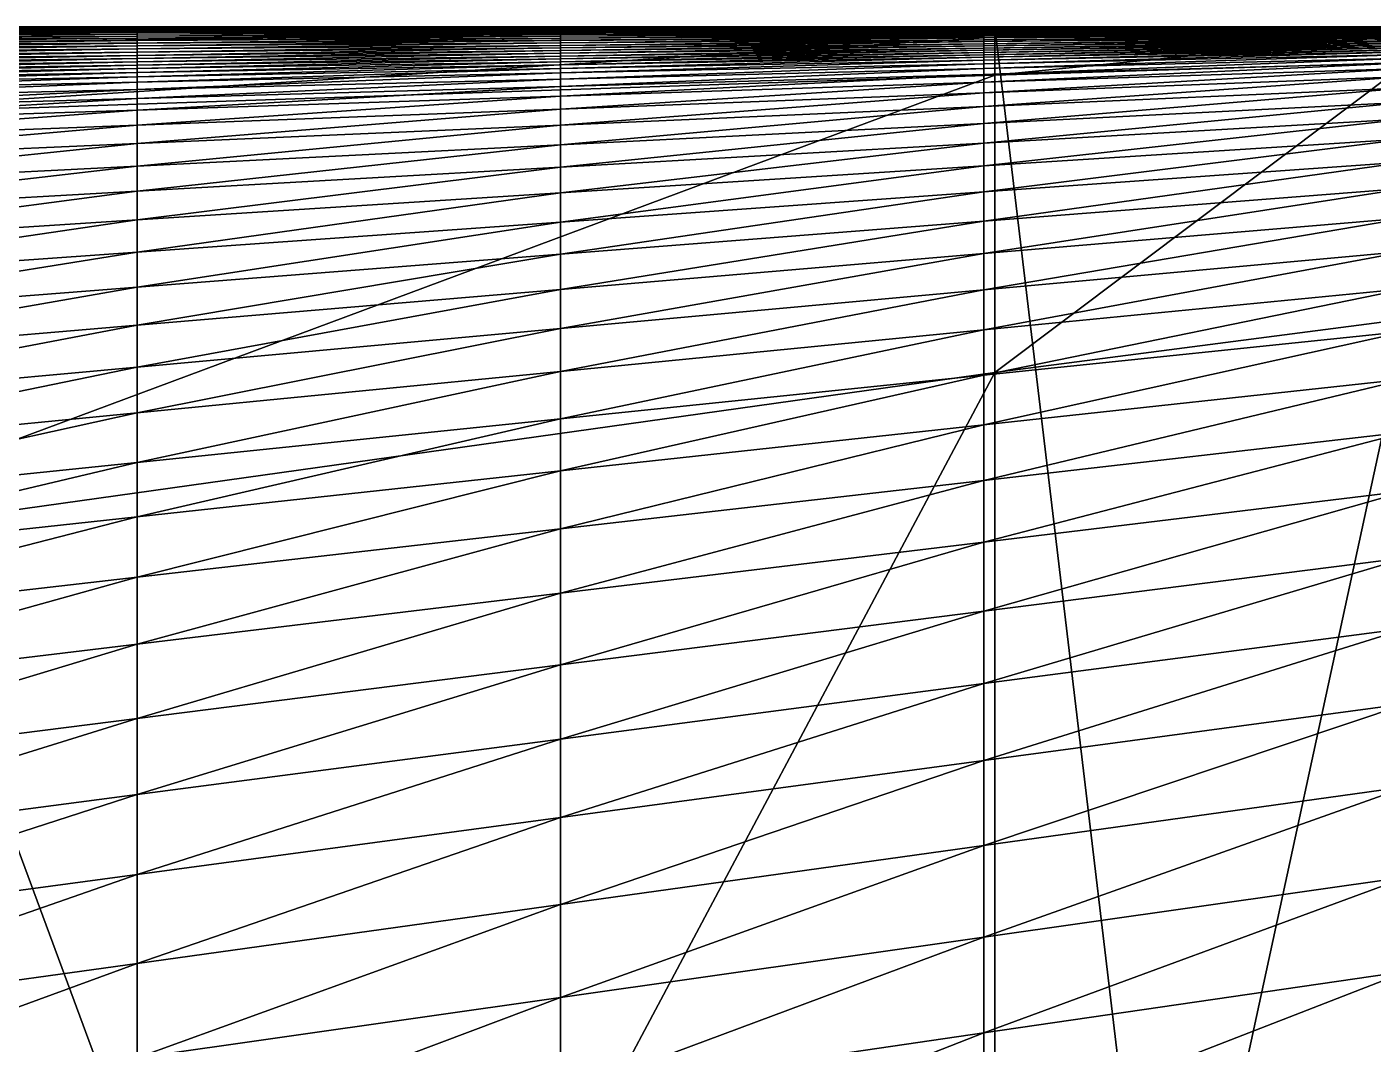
# Model space of a CAD drawing. Header units: metres. Extents: x -3 to 177, y -14 to 14.
# Drawn here: x 31.035 to 32.744, y 13.109 to 14.4 of the extents above; entities that cross this region are included whole.
import ezdxf

# ---------------------------------------------------------------- set-up
doc = ezdxf.new("R2010")
doc.units = ezdxf.units.M
doc.layers.add('HULL', color=7, linetype='Continuous', true_color=0x528ba5)
doc.layers.add('WBT_5_P', color=7, linetype='Continuous', true_color=0x5891b3)

msp = doc.modelspace()

# ---------------------------------------------------------------- linework, layer by layer
at = {"layer": 'HULL'}
for points in [[(30.6375, 14.3998, 12.8831), (30.6375, 14.4, 13.0738), (31.175, 14.4, 13.0666)], [(30.6375, 14.3998, 12.8831), (31.175, 14.4, 13.0666), (31.175, 14.3998, 12.8749)], [(30.6375, 14.4, 13.0738), (30.6375, 14.4, 13.2646), (31.175, 14.4, 13.2582)], [(30.6375, 14.4, 13.0738), (31.175, 14.4, 13.2582), (31.175, 14.4, 13.0666)], [(30.6375, 14.4, 13.2646), (30.6375, 14.4, 13.4554), (31.175, 14.4, 13.4499)], [(30.6375, 14.4, 13.2646), (31.175, 14.4, 13.4499), (31.175, 14.4, 13.2582)], [(30.6375, 14.4, 13.4554), (30.6375, 14.4, 13.6461), (31.175, 14.4, 13.6416)], [(30.6375, 14.4, 13.4554), (31.175, 14.4, 13.6416), (31.175, 14.4, 13.4499)], [(30.6375, 14.4, 13.6461), (30.6375, 14.4, 13.8369), (31.175, 14.4, 13.8333)], [(30.6375, 14.4, 13.6461), (31.175, 14.4, 13.8333), (31.175, 14.4, 13.6416)], [(30.6375, 14.4, 13.8369), (30.6375, 14.4, 14.0277), (31.175, 14.4, 14.025)], [(30.6375, 14.4, 13.8369), (31.175, 14.4, 14.025), (31.175, 14.4, 13.8333)], [(30.6375, 14.4, 14.0277), (30.6375, 14.4, 14.2185), (31.175, 14.4, 14.2166)], [(30.6375, 14.4, 14.0277), (31.175, 14.4, 14.2166), (31.175, 14.4, 14.025)], [(30.6375, 14.4, 14.2185), (30.6375, 14.4, 14.4092), (31.175, 14.4, 14.4083)], [(30.6375, 14.4, 14.2185), (31.175, 14.4, 14.4083), (31.175, 14.4, 14.2166)], [(30.6375, 14.4, 14.4092), (30.6375, 14.4, 14.6), (31.175, 14.4, 14.6)], [(30.6375, 14.4, 14.4092), (31.175, 14.4, 14.6), (31.175, 14.4, 14.4083)], [(30.6375, 14.3994, 12.6923), (30.6375, 14.3998, 12.8831), (31.175, 14.3998, 12.8749)], [(30.6375, 14.3994, 12.6923), (31.175, 14.3998, 12.8749), (31.175, 14.3995, 12.6832)], [(30.6375, 14.399, 12.5015), (30.6375, 14.3994, 12.6923), (31.175, 14.3995, 12.6832)], [(30.6375, 14.399, 12.5015), (31.175, 14.3995, 12.6832), (31.175, 14.3991, 12.4915)], [(30.6375, 14.398, 12.3108), (30.6375, 14.399, 12.5015), (31.175, 14.3991, 12.4915)], [(30.6375, 14.398, 12.3108), (31.175, 14.3991, 12.4915), (31.175, 14.3983, 12.2998)], [(30.6375, 14.3969, 12.12), (30.6375, 14.398, 12.3108), (31.175, 14.3983, 12.2998)], [(30.6375, 14.3969, 12.12), (31.175, 14.3983, 12.2998), (31.175, 14.3974, 12.1082)], [(30.6375, 14.3956, 11.9292), (30.6375, 14.3969, 12.12), (31.175, 14.3974, 12.1082)], [(30.6375, 14.3956, 11.9292), (31.175, 14.3974, 12.1082), (31.175, 14.3962, 11.9165)], [(30.6375, 14.3937, 11.7385), (30.6375, 14.3956, 11.9292), (31.175, 14.3962, 11.9165)], [(30.6375, 14.3937, 11.7385), (31.175, 14.3962, 11.9165), (31.175, 14.3946, 11.7248)], [(30.6375, 14.3918, 11.5477), (30.6375, 14.3937, 11.7385), (31.175, 14.3946, 11.7248)], [(30.6375, 14.3918, 11.5477), (31.175, 14.3946, 11.7248), (31.175, 14.3929, 11.5332)], [(30.6375, 14.3892, 11.357), (30.6375, 14.3918, 11.5477), (31.175, 14.3929, 11.5332)], [(30.6375, 14.3892, 11.357), (31.175, 14.3929, 11.5332), (31.175, 14.3908, 11.3415)], [(30.6375, 14.3864, 11.1662), (30.6375, 14.3892, 11.357), (31.175, 14.3908, 11.3415)], [(30.6375, 14.3864, 11.1662), (31.175, 14.3908, 11.3415), (31.175, 14.3883, 11.1498)], [(30.6375, 14.3835, 10.9755), (30.6375, 14.3864, 11.1662), (31.175, 14.3883, 11.1498)], [(30.6375, 14.3835, 10.9755), (31.175, 14.3883, 11.1498), (31.175, 14.3858, 10.9582)], [(31.175, 14.3998, 12.8749), (31.175, 14.4, 13.0666), (31.7125, 14.4, 13.0593)], [(31.175, 14.3998, 12.8749), (31.7125, 14.4, 13.0593), (31.7125, 14.3998, 12.8667)], [(31.175, 14.4, 13.0666), (31.175, 14.4, 13.2582), (31.7125, 14.4, 13.2519)], [(31.175, 14.4, 13.0666), (31.7125, 14.4, 13.2519), (31.7125, 14.4, 13.0593)], [(31.175, 14.4, 13.2582), (31.175, 14.4, 13.4499), (31.7125, 14.4, 13.4445)], [(31.175, 14.4, 13.2582), (31.7125, 14.4, 13.4445), (31.7125, 14.4, 13.2519)], [(31.175, 14.4, 13.4499), (31.175, 14.4, 13.6416), (31.7125, 14.4, 13.6371)], [(31.175, 14.4, 13.4499), (31.7125, 14.4, 13.6371), (31.7125, 14.4, 13.4445)], [(31.175, 14.4, 13.6416), (31.175, 14.4, 13.8333), (31.7125, 14.4, 13.8296)], [(31.175, 14.4, 13.6416), (31.7125, 14.4, 13.8296), (31.7125, 14.4, 13.6371)], [(31.175, 14.4, 13.8333), (31.175, 14.4, 14.025), (31.7125, 14.4, 14.0222)], [(31.175, 14.4, 13.8333), (31.7125, 14.4, 14.0222), (31.7125, 14.4, 13.8296)], [(31.175, 14.4, 14.025), (31.175, 14.4, 14.2166), (31.7125, 14.4, 14.2148)], [(31.175, 14.4, 14.025), (31.7125, 14.4, 14.2148), (31.7125, 14.4, 14.0222)], [(31.175, 14.4, 14.2166), (31.175, 14.4, 14.4083), (31.7125, 14.4, 14.4074)], [(31.175, 14.4, 14.2166), (31.7125, 14.4, 14.4074), (31.7125, 14.4, 14.2148)], [(31.175, 14.4, 14.4083), (31.175, 14.4, 14.6), (31.7125, 14.4, 14.6)], [(31.175, 14.4, 14.4083), (31.7125, 14.4, 14.6), (31.7125, 14.4, 14.4074)], [(31.175, 14.3995, 12.6832), (31.175, 14.3998, 12.8749), (31.7125, 14.3998, 12.8667)], [(31.175, 14.3995, 12.6832), (31.7125, 14.3998, 12.8667), (31.7125, 14.3996, 12.6741)], [(31.175, 14.3991, 12.4915), (31.175, 14.3995, 12.6832), (31.7125, 14.3996, 12.6741)], [(31.175, 14.3991, 12.4915), (31.7125, 14.3996, 12.6741), (31.7125, 14.3993, 12.4815)], [(31.175, 14.3983, 12.2998), (31.175, 14.3991, 12.4915), (31.7125, 14.3993, 12.4815)], [(31.175, 14.3983, 12.2998), (31.7125, 14.3993, 12.4815), (31.7125, 14.3986, 12.2889)], [(31.175, 14.3974, 12.1082), (31.175, 14.3983, 12.2998), (31.7125, 14.3986, 12.2889)], [(31.175, 14.3974, 12.1082), (31.7125, 14.3986, 12.2889), (31.7125, 14.3978, 12.0963)], [(31.175, 14.3962, 11.9165), (31.175, 14.3974, 12.1082), (31.7125, 14.3978, 12.0963)], [(31.175, 14.3962, 11.9165), (31.7125, 14.3978, 12.0963), (31.7125, 14.3969, 11.9038)], [(31.175, 14.3946, 11.7248), (31.175, 14.3962, 11.9165), (31.7125, 14.3969, 11.9038)], [(31.175, 14.3946, 11.7248), (31.7125, 14.3969, 11.9038), (31.7125, 14.3955, 11.7112)], [(31.175, 14.3929, 11.5332), (31.175, 14.3946, 11.7248), (31.7125, 14.3955, 11.7112)], [(31.175, 14.3929, 11.5332), (31.7125, 14.3955, 11.7112), (31.7125, 14.3941, 11.5186)], [(31.175, 14.3908, 11.3415), (31.175, 14.3929, 11.5332), (31.7125, 14.3941, 11.5186)], [(31.175, 14.3908, 11.3415), (31.7125, 14.3941, 11.5186), (31.7125, 14.3923, 11.326)], [(31.175, 14.3883, 11.1498), (31.175, 14.3908, 11.3415), (31.7125, 14.3923, 11.326)], [(31.175, 14.3883, 11.1498), (31.7125, 14.3923, 11.326), (31.7125, 14.3903, 11.1334)], [(31.175, 14.3858, 10.9582), (31.175, 14.3883, 11.1498), (31.7125, 14.3903, 11.1334)], [(31.175, 14.3858, 10.9582), (31.7125, 14.3903, 11.1334), (31.7125, 14.3882, 10.9409)], [(31.7125, 14.3998, 12.8667), (31.7125, 14.4, 13.0593), (32.25, 14.4, 13.052)], [(31.7125, 14.3998, 12.8667), (32.25, 14.4, 13.052), (32.25, 14.3999, 12.8585)], [(31.7125, 14.4, 13.0593), (31.7125, 14.4, 13.2519), (32.25, 14.4, 13.2455)], [(31.7125, 14.4, 13.0593), (32.25, 14.4, 13.2455), (32.25, 14.4, 13.052)], [(31.7125, 14.4, 13.2519), (31.7125, 14.4, 13.4445), (32.25, 14.4, 13.439)], [(31.7125, 14.4, 13.2519), (32.25, 14.4, 13.439), (32.25, 14.4, 13.2455)], [(31.7125, 14.4, 13.4445), (31.7125, 14.4, 13.6371), (32.25, 14.4, 13.6325)], [(31.7125, 14.4, 13.4445), (32.25, 14.4, 13.6325), (32.25, 14.4, 13.439)], [(31.7125, 14.4, 13.6371), (31.7125, 14.4, 13.8296), (32.25, 14.4, 13.826)], [(31.7125, 14.4, 13.6371), (32.25, 14.4, 13.826), (32.25, 14.4, 13.6325)], [(31.7125, 14.4, 13.8296), (31.7125, 14.4, 14.0222), (32.25, 14.4, 14.0195)], [(31.7125, 14.4, 13.8296), (32.25, 14.4, 14.0195), (32.25, 14.4, 13.826)], [(31.7125, 14.4, 14.0222), (31.7125, 14.4, 14.2148), (32.25, 14.4, 14.213)], [(31.7125, 14.4, 14.0222), (32.25, 14.4, 14.213), (32.25, 14.4, 14.0195)], [(31.7125, 14.4, 14.2148), (31.7125, 14.4, 14.4074), (32.25, 14.4, 14.4065)], [(31.7125, 14.4, 14.2148), (32.25, 14.4, 14.4065), (32.25, 14.4, 14.213)], [(31.7125, 14.4, 14.4074), (31.7125, 14.4, 14.6), (32.25, 14.4, 14.6)], [(31.7125, 14.4, 14.4074), (32.25, 14.4, 14.6), (32.25, 14.4, 14.4065)], [(31.7125, 14.3996, 12.6741), (31.7125, 14.3998, 12.8667), (32.25, 14.3999, 12.8585)], [(31.7125, 14.3996, 12.6741), (32.25, 14.3999, 12.8585), (32.25, 14.3996, 12.665)], [(31.7125, 14.3993, 12.4815), (31.7125, 14.3996, 12.6741), (32.25, 14.3996, 12.665)], [(31.7125, 14.3993, 12.4815), (32.25, 14.3996, 12.665), (32.25, 14.3994, 12.4715)], [(31.7125, 14.3986, 12.2889), (31.7125, 14.3993, 12.4815), (32.25, 14.3994, 12.4715)], [(31.7125, 14.3986, 12.2889), (32.25, 14.3994, 12.4715), (32.25, 14.3989, 12.278)], [(31.7125, 14.3978, 12.0963), (31.7125, 14.3986, 12.2889), (32.25, 14.3989, 12.278)], [(31.7125, 14.3978, 12.0963), (32.25, 14.3989, 12.278), (32.25, 14.3982, 12.0845)], [(31.7125, 14.3969, 11.9038), (31.7125, 14.3978, 12.0963), (32.25, 14.3982, 12.0845)], [(31.7125, 14.3969, 11.9038), (32.25, 14.3982, 12.0845), (32.25, 14.3975, 11.891)], [(31.7125, 14.3955, 11.7112), (31.7125, 14.3969, 11.9038), (32.25, 14.3975, 11.891)], [(31.7125, 14.3955, 11.7112), (32.25, 14.3975, 11.891), (32.25, 14.3964, 11.6975)], [(31.7125, 14.3941, 11.5186), (31.7125, 14.3955, 11.7112), (32.25, 14.3964, 11.6975)], [(31.7125, 14.3941, 11.5186), (32.25, 14.3964, 11.6975), (32.25, 14.3953, 11.504)], [(31.7125, 14.3923, 11.326), (31.7125, 14.3941, 11.5186), (32.25, 14.3953, 11.504)], [(31.7125, 14.3923, 11.326), (32.25, 14.3953, 11.504), (32.25, 14.3938, 11.3106)], [(31.7125, 14.3903, 11.1334), (31.7125, 14.3923, 11.326), (32.25, 14.3938, 11.3106)], [(31.7125, 14.3903, 11.1334), (32.25, 14.3938, 11.3106), (32.25, 14.3922, 11.1171)], [(31.7125, 14.3882, 10.9409), (31.7125, 14.3903, 11.1334), (32.25, 14.3922, 11.1171)], [(31.7125, 14.3882, 10.9409), (32.25, 14.3922, 11.1171), (32.25, 14.3905, 10.9236)], [(31.7125, 14.3856, 10.7483), (31.7125, 14.3882, 10.9409), (32.25, 14.3905, 10.9236)], [(31.7125, 14.3856, 10.7483), (32.25, 14.3905, 10.9236), (32.25, 14.3885, 10.7301)], [(31.7125, 14.3828, 10.5558), (31.7125, 14.3856, 10.7483), (32.25, 14.3885, 10.7301)], [(31.7125, 14.3828, 10.5558), (32.25, 14.3885, 10.7301), (32.25, 14.3862, 10.5366)], [(32.25, 14.3999, 12.8585), (32.25, 14.4, 13.052), (32.7875, 14.4, 13.0447)], [(32.25, 14.3999, 12.8585), (32.7875, 14.4, 13.0447), (32.7875, 14.3999, 12.8503)], [(32.25, 14.4, 13.052), (32.25, 14.4, 13.2455), (32.7875, 14.4, 13.2391)], [(32.25, 14.4, 13.052), (32.7875, 14.4, 13.2391), (32.7875, 14.4, 13.0447)], [(32.25, 14.4, 13.2455), (32.25, 14.4, 13.439), (32.7875, 14.4, 13.4336)], [(32.25, 14.4, 13.2455), (32.7875, 14.4, 13.4336), (32.7875, 14.4, 13.2391)], [(32.25, 14.4, 13.439), (32.25, 14.4, 13.6325), (32.7875, 14.4, 13.628)], [(32.25, 14.4, 13.439), (32.7875, 14.4, 13.628), (32.7875, 14.4, 13.4336)], [(32.25, 14.4, 13.6325), (32.25, 14.4, 13.826), (32.7875, 14.4, 13.8224)], [(32.25, 14.4, 13.6325), (32.7875, 14.4, 13.8224), (32.7875, 14.4, 13.628)], [(32.25, 14.4, 13.826), (32.25, 14.4, 14.0195), (32.7875, 14.4, 14.0168)], [(32.25, 14.4, 13.826), (32.7875, 14.4, 14.0168), (32.7875, 14.4, 13.8224)], [(32.25, 14.4, 14.0195), (32.25, 14.4, 14.213), (32.7875, 14.4, 14.2112)], [(32.25, 14.4, 14.0195), (32.7875, 14.4, 14.2112), (32.7875, 14.4, 14.0168)], [(32.25, 14.4, 14.213), (32.25, 14.4, 14.4065), (32.7875, 14.4, 14.4056)], [(32.25, 14.4, 14.213), (32.7875, 14.4, 14.4056), (32.7875, 14.4, 14.2112)], [(32.25, 14.4, 14.4065), (32.25, 14.4, 14.6), (32.7875, 14.4, 14.6)], [(32.25, 14.4, 14.4065), (32.7875, 14.4, 14.6), (32.7875, 14.4, 14.4056)], [(32.25, 14.3996, 12.665), (32.25, 14.3999, 12.8585), (32.7875, 14.3999, 12.8503)], [(32.25, 14.3996, 12.665), (32.7875, 14.3999, 12.8503), (32.7875, 14.3997, 12.6559)], [(32.25, 14.3994, 12.4715), (32.25, 14.3996, 12.665), (32.7875, 14.3997, 12.6559)], [(32.25, 14.3994, 12.4715), (32.7875, 14.3997, 12.6559), (32.7875, 14.3996, 12.4615)], [(32.25, 14.3989, 12.278), (32.25, 14.3994, 12.4715), (32.7875, 14.3996, 12.4615)], [(32.25, 14.3989, 12.278), (32.7875, 14.3996, 12.4615), (32.7875, 14.3991, 12.2671)], [(32.25, 14.3982, 12.0845), (32.25, 14.3989, 12.278), (32.7875, 14.3991, 12.2671)], [(32.25, 14.3982, 12.0845), (32.7875, 14.3991, 12.2671), (32.7875, 14.3987, 12.0727)], [(32.25, 14.3975, 11.891), (32.25, 14.3982, 12.0845), (32.7875, 14.3987, 12.0727)], [(32.25, 14.3975, 11.891), (32.7875, 14.3987, 12.0727), (32.7875, 14.3981, 11.8783)], [(32.25, 14.3964, 11.6975), (32.25, 14.3975, 11.891), (32.7875, 14.3981, 11.8783)], [(32.25, 14.3964, 11.6975), (32.7875, 14.3981, 11.8783), (32.7875, 14.3973, 11.6839)], [(32.25, 14.3953, 11.504), (32.25, 14.3964, 11.6975), (32.7875, 14.3973, 11.6839)], [(32.25, 14.3953, 11.504), (32.7875, 14.3973, 11.6839), (32.7875, 14.3965, 11.4895)], [(32.25, 14.3938, 11.3106), (32.25, 14.3953, 11.504), (32.7875, 14.3965, 11.4895)], [(32.25, 14.3938, 11.3106), (32.7875, 14.3965, 11.4895), (32.7875, 14.3954, 11.2951)], [(32.25, 14.3922, 11.1171), (32.25, 14.3938, 11.3106), (32.7875, 14.3954, 11.2951)], [(32.25, 14.3922, 11.1171), (32.7875, 14.3954, 11.2951), (32.7875, 14.3942, 11.1007)], [(32.25, 14.3905, 10.9236), (32.25, 14.3922, 11.1171), (32.7875, 14.3942, 11.1007)], [(32.25, 14.3905, 10.9236), (32.7875, 14.3942, 11.1007), (32.7875, 14.3929, 10.9063)], [(32.25, 14.3885, 10.7301), (32.25, 14.3905, 10.9236), (32.7875, 14.3929, 10.9063)], [(32.25, 14.3885, 10.7301), (32.7875, 14.3929, 10.9063), (32.7875, 14.3914, 10.7119)], [(32.25, 14.3862, 10.5366), (32.25, 14.3885, 10.7301), (32.7875, 14.3914, 10.7119)], [(32.25, 14.3862, 10.5366), (32.7875, 14.3914, 10.7119), (32.7875, 14.3897, 10.5175)], [(32.25, 14.3838, 10.3432), (32.25, 14.3862, 10.5366), (32.7875, 14.3897, 10.5175)], [(32.25, 14.3838, 10.3432), (32.7875, 14.3897, 10.5175), (32.7875, 14.3879, 10.3231)], [(30.6375, 14.3798, 10.7847), (30.6375, 14.3835, 10.9755), (31.175, 14.3858, 10.9582)], [(30.6375, 14.3798, 10.7847), (31.175, 14.3858, 10.9582), (31.175, 14.3827, 10.7665)], [(30.6375, 14.3759, 10.594), (30.6375, 14.3798, 10.7847), (31.175, 14.3827, 10.7665)], [(30.6375, 14.3759, 10.594), (31.175, 14.3827, 10.7665), (31.175, 14.3794, 10.5749)], [(30.6375, 14.3717, 10.4033), (30.6375, 14.3759, 10.594), (31.175, 14.3794, 10.5749)], [(30.6375, 14.3717, 10.4033), (31.175, 14.3794, 10.5749), (31.175, 14.3758, 10.3833)], [(30.6375, 14.3673, 10.2126), (30.6375, 14.3717, 10.4033), (31.175, 14.3758, 10.3833)], [(30.6375, 14.3673, 10.2126), (31.175, 14.3758, 10.3833), (31.175, 14.372, 10.1916)], [(30.6375, 14.3626, 10.0219), (30.6375, 14.3673, 10.2126), (31.175, 14.372, 10.1916)], [(30.6375, 14.3626, 10.0219), (31.175, 14.372, 10.1916), (31.175, 14.368, 10)], [(31.175, 14.3827, 10.7665), (31.175, 14.3858, 10.9582), (31.7125, 14.3882, 10.9409)], [(31.175, 14.3827, 10.7665), (31.7125, 14.3882, 10.9409), (31.7125, 14.3856, 10.7483)], [(31.175, 14.3794, 10.5749), (31.175, 14.3827, 10.7665), (31.7125, 14.3856, 10.7483)], [(31.175, 14.3794, 10.5749), (31.7125, 14.3856, 10.7483), (31.7125, 14.3828, 10.5558)], [(31.175, 14.3758, 10.3833), (31.175, 14.3794, 10.5749), (31.7125, 14.3828, 10.5558)], [(31.175, 14.3758, 10.3833), (31.7125, 14.3828, 10.5558), (31.7125, 14.3798, 10.3632)], [(31.175, 14.372, 10.1916), (31.175, 14.3758, 10.3833), (31.7125, 14.3798, 10.3632)], [(31.175, 14.372, 10.1916), (31.7125, 14.3798, 10.3632), (31.7125, 14.3766, 10.1707)], [(31.175, 14.368, 10), (31.175, 14.372, 10.1916), (31.7125, 14.3766, 10.1707)], [(31.175, 14.368, 10), (31.7125, 14.3766, 10.1707), (31.7125, 14.3733, 9.9781)], [(31.175, 14.3639, 9.8084), (31.175, 14.368, 10), (31.7125, 14.3733, 9.9781)], [(31.175, 14.3639, 9.8084), (31.7125, 14.3733, 9.9781), (31.7125, 14.3699, 9.7856)], [(31.7125, 14.3798, 10.3632), (31.7125, 14.3828, 10.5558), (32.25, 14.3862, 10.5366)], [(31.7125, 14.3798, 10.3632), (32.25, 14.3862, 10.5366), (32.25, 14.3838, 10.3432)], [(31.7125, 14.3766, 10.1707), (31.7125, 14.3798, 10.3632), (32.25, 14.3838, 10.3432)], [(31.7125, 14.3766, 10.1707), (32.25, 14.3838, 10.3432), (32.25, 14.3813, 10.1497)], [(31.7125, 14.3733, 9.9781), (31.7125, 14.3766, 10.1707), (32.25, 14.3813, 10.1497)], [(31.7125, 14.3733, 9.9781), (32.25, 14.3813, 10.1497), (32.25, 14.3787, 9.9562)], [(31.7125, 14.3699, 9.7856), (31.7125, 14.3733, 9.9781), (32.25, 14.3787, 9.9562)], [(31.7125, 14.3699, 9.7856), (32.25, 14.3787, 9.9562), (32.25, 14.3759, 9.7628)], [(31.7125, 14.3665, 9.593), (31.7125, 14.3699, 9.7856), (32.25, 14.3759, 9.7628)], [(31.7125, 14.3665, 9.593), (32.25, 14.3759, 9.7628), (32.25, 14.3732, 9.5693)], [(31.7125, 14.363, 9.4005), (31.7125, 14.3665, 9.593), (32.25, 14.3732, 9.5693)], [(31.7125, 14.363, 9.4005), (32.25, 14.3732, 9.5693), (32.25, 14.3704, 9.3759)], [(32.25, 14.3813, 10.1497), (32.25, 14.3838, 10.3432), (32.7875, 14.3879, 10.3231)], [(32.25, 14.3813, 10.1497), (32.7875, 14.3879, 10.3231), (32.7875, 14.386, 10.1287)], [(32.25, 14.3787, 9.9562), (32.25, 14.3813, 10.1497), (32.7875, 14.386, 10.1287)], [(32.25, 14.3787, 9.9562), (32.7875, 14.386, 10.1287), (32.7875, 14.384, 9.9344)], [(32.25, 14.3759, 9.7628), (32.25, 14.3787, 9.9562), (32.7875, 14.384, 9.9344)], [(32.25, 14.3759, 9.7628), (32.7875, 14.384, 9.9344), (32.7875, 14.3819, 9.74)], [(32.25, 14.3732, 9.5693), (32.25, 14.3759, 9.7628), (32.7875, 14.3819, 9.74)], [(32.25, 14.3732, 9.5693), (32.7875, 14.3819, 9.74), (32.7875, 14.3799, 9.5456)], [(32.25, 14.3704, 9.3759), (32.25, 14.3732, 9.5693), (32.7875, 14.3799, 9.5456)], [(32.25, 14.3704, 9.3759), (32.7875, 14.3799, 9.5456), (32.7875, 14.3778, 9.3512)], [(32.25, 14.3676, 9.1824), (32.25, 14.3704, 9.3759), (32.7875, 14.3778, 9.3512)], [(32.25, 14.3676, 9.1824), (32.7875, 14.3778, 9.3512), (32.7875, 14.3757, 9.1569)], [(32.25, 14.3647, 8.989), (32.25, 14.3676, 9.1824), (32.7875, 14.3757, 9.1569)], [(32.25, 14.3647, 8.989), (32.7875, 14.3757, 9.1569), (32.7875, 14.3735, 8.9625)], [(32.25, 14.3614, 8.7955), (32.25, 14.3647, 8.989), (32.7875, 14.3735, 8.9625)], [(32.25, 14.3614, 8.7955), (32.7875, 14.3735, 8.9625), (32.7875, 14.3711, 8.7681)], [(30.6375, 14.3579, 9.8312), (30.6375, 14.3626, 10.0219), (31.175, 14.368, 10)], [(30.6375, 14.3579, 9.8312), (31.175, 14.368, 10), (31.175, 14.3639, 9.8084)], [(30.6375, 14.353, 9.6405), (30.6375, 14.3579, 9.8312), (31.175, 14.3639, 9.8084)], [(30.6375, 14.353, 9.6405), (31.175, 14.3639, 9.8084), (31.175, 14.3598, 9.6168)], [(30.6375, 14.3482, 9.4498), (30.6375, 14.353, 9.6405), (31.175, 14.3598, 9.6168)], [(30.6375, 14.3482, 9.4498), (31.175, 14.3598, 9.6168), (31.175, 14.3556, 9.4251)], [(30.6375, 14.3433, 9.2591), (30.6375, 14.3482, 9.4498), (31.175, 14.3556, 9.4251)], [(30.6375, 14.3433, 9.2591), (31.175, 14.3556, 9.4251), (31.175, 14.3514, 9.2335)], [(31.175, 14.3598, 9.6168), (31.175, 14.3639, 9.8084), (31.7125, 14.3699, 9.7856)], [(31.175, 14.3598, 9.6168), (31.7125, 14.3699, 9.7856), (31.7125, 14.3665, 9.593)], [(31.175, 14.3556, 9.4251), (31.175, 14.3598, 9.6168), (31.7125, 14.3665, 9.593)], [(31.175, 14.3556, 9.4251), (31.7125, 14.3665, 9.593), (31.7125, 14.363, 9.4005)], [(31.175, 14.3514, 9.2335), (31.175, 14.3556, 9.4251), (31.7125, 14.363, 9.4005)], [(31.175, 14.3514, 9.2335), (31.7125, 14.363, 9.4005), (31.7125, 14.3595, 9.208)], [(31.175, 14.347, 9.0419), (31.175, 14.3514, 9.2335), (31.7125, 14.3595, 9.208)], [(31.175, 14.347, 9.0419), (31.7125, 14.3595, 9.208), (31.7125, 14.3558, 9.0154)], [(31.175, 14.3421, 8.8503), (31.175, 14.347, 9.0419), (31.7125, 14.3558, 9.0154)], [(31.175, 14.3421, 8.8503), (31.7125, 14.3558, 9.0154), (31.7125, 14.3518, 8.8229)], [(31.7125, 14.3595, 9.208), (31.7125, 14.363, 9.4005), (32.25, 14.3704, 9.3759)], [(31.7125, 14.3595, 9.208), (32.25, 14.3704, 9.3759), (32.25, 14.3676, 9.1824)], [(31.7125, 14.3558, 9.0154), (31.7125, 14.3595, 9.208), (32.25, 14.3676, 9.1824)], [(31.7125, 14.3558, 9.0154), (32.25, 14.3676, 9.1824), (32.25, 14.3647, 8.989)], [(31.7125, 14.3518, 8.8229), (31.7125, 14.3558, 9.0154), (32.25, 14.3647, 8.989)], [(31.7125, 14.3518, 8.8229), (32.25, 14.3647, 8.989), (32.25, 14.3614, 8.7955)], [(31.7125, 14.3472, 8.6304), (31.7125, 14.3518, 8.8229), (32.25, 14.3614, 8.7955)], [(31.7125, 14.3472, 8.6304), (32.25, 14.3614, 8.7955), (32.25, 14.3577, 8.6021)], [(31.7125, 14.3415, 8.438), (31.7125, 14.3472, 8.6304), (32.25, 14.3577, 8.6021)], [(31.7125, 14.3415, 8.438), (32.25, 14.3577, 8.6021), (32.25, 14.3532, 8.4087)], [(32.25, 14.3577, 8.6021), (32.25, 14.3614, 8.7955), (32.7875, 14.3711, 8.7681)], [(32.25, 14.3577, 8.6021), (32.7875, 14.3711, 8.7681), (32.7875, 14.3683, 8.5738)], [(32.25, 14.3532, 8.4087), (32.25, 14.3577, 8.6021), (32.7875, 14.3683, 8.5738)], [(32.25, 14.3532, 8.4087), (32.7875, 14.3683, 8.5738), (32.7875, 14.3649, 8.3794)], [(32.25, 14.3471, 8.2154), (32.25, 14.3532, 8.4087), (32.7875, 14.3649, 8.3794)], [(32.25, 14.3471, 8.2154), (32.7875, 14.3649, 8.3794), (32.7875, 14.3603, 8.1852)], [(32.25, 14.3395, 8.0222), (32.25, 14.3471, 8.2154), (32.7875, 14.3603, 8.1852)], [(32.25, 14.3395, 8.0222), (32.7875, 14.3603, 8.1852), (32.7875, 14.3546, 7.991)], [(32.25, 14.3297, 7.8292), (32.25, 14.3395, 8.0222), (32.7875, 14.3546, 7.991)], [(32.25, 14.3297, 7.8292), (32.7875, 14.3546, 7.991), (32.7875, 14.3473, 7.797)], [(30.6375, 14.3381, 9.0684), (30.6375, 14.3433, 9.2591), (31.175, 14.3514, 9.2335)], [(30.6375, 14.3381, 9.0684), (31.175, 14.3514, 9.2335), (31.175, 14.347, 9.0419)], [(30.6375, 14.3325, 8.8777), (30.6375, 14.3381, 9.0684), (31.175, 14.347, 9.0419)], [(30.6375, 14.3325, 8.8777), (31.175, 14.347, 9.0419), (31.175, 14.3421, 8.8503)], [(30.6375, 14.326, 8.6871), (30.6375, 14.3325, 8.8777), (31.175, 14.3421, 8.8503)], [(30.6375, 14.326, 8.6871), (31.175, 14.3421, 8.8503), (31.175, 14.3366, 8.6587)], [(31.175, 14.3366, 8.6587), (31.175, 14.3421, 8.8503), (31.7125, 14.3518, 8.8229)], [(31.175, 14.3366, 8.6587), (31.7125, 14.3518, 8.8229), (31.7125, 14.3472, 8.6304)], [(31.175, 14.3298, 8.4672), (31.175, 14.3366, 8.6587), (31.7125, 14.3472, 8.6304)], [(31.175, 14.3298, 8.4672), (31.7125, 14.3472, 8.6304), (31.7125, 14.3415, 8.438)], [(31.175, 14.3206, 8.2758), (31.175, 14.3298, 8.4672), (31.7125, 14.3415, 8.438)], [(31.175, 14.3206, 8.2758), (31.7125, 14.3415, 8.438), (31.7125, 14.3338, 8.2456)], [(31.7125, 14.3338, 8.2456), (31.7125, 14.3415, 8.438), (32.25, 14.3532, 8.4087)], [(31.7125, 14.3338, 8.2456), (32.25, 14.3532, 8.4087), (32.25, 14.3471, 8.2154)], [(31.7125, 14.3243, 8.0534), (31.7125, 14.3338, 8.2456), (32.25, 14.3471, 8.2154)], [(31.7125, 14.3243, 8.0534), (32.25, 14.3471, 8.2154), (32.25, 14.3395, 8.0222)], [(31.7125, 14.3121, 7.8615), (31.7125, 14.3243, 8.0534), (32.25, 14.3395, 8.0222)], [(31.7125, 14.3121, 7.8615), (32.25, 14.3395, 8.0222), (32.25, 14.3297, 7.8292)], [(32.25, 14.3163, 7.6366), (32.25, 14.3297, 7.8292), (32.7875, 14.3473, 7.797)], [(32.25, 14.3163, 7.6366), (32.7875, 14.3473, 7.797), (32.7875, 14.3369, 7.6032)], [(30.6375, 14.3181, 8.4965), (30.6375, 14.326, 8.6871), (31.175, 14.3366, 8.6587)], [(30.6375, 14.3181, 8.4965), (31.175, 14.3366, 8.6587), (31.175, 14.3298, 8.4672)], [(30.6375, 14.3074, 8.3061), (30.6375, 14.3181, 8.4965), (31.175, 14.3298, 8.4672)], [(30.6375, 14.3074, 8.3061), (31.175, 14.3298, 8.4672), (31.175, 14.3206, 8.2758)], [(30.6375, 14.294, 8.1158), (30.6375, 14.3074, 8.3061), (31.175, 14.3206, 8.2758)], [(30.6375, 14.294, 8.1158), (31.175, 14.3206, 8.2758), (31.175, 14.3092, 8.0846)], [(31.175, 14.3092, 8.0846), (31.175, 14.3206, 8.2758), (31.7125, 14.3338, 8.2456)], [(31.175, 14.3092, 8.0846), (31.7125, 14.3338, 8.2456), (31.7125, 14.3243, 8.0534)], [(31.175, 14.2945, 7.8937), (31.175, 14.3092, 8.0846), (31.7125, 14.3243, 8.0534)], [(31.175, 14.2945, 7.8937), (31.7125, 14.3243, 8.0534), (31.7125, 14.3121, 7.8615)], [(31.7125, 14.2957, 7.67), (31.7125, 14.3121, 7.8615), (32.25, 14.3297, 7.8292)], [(31.7125, 14.2957, 7.67), (32.25, 14.3297, 7.8292), (32.25, 14.3163, 7.6366)], [(32.25, 14.299, 7.4443), (32.25, 14.3163, 7.6366), (32.7875, 14.3369, 7.6032)], [(32.25, 14.299, 7.4443), (32.7875, 14.3369, 7.6032), (32.7875, 14.3226, 7.4097)], [(32.25, 14.2773, 7.2526), (32.25, 14.299, 7.4443), (32.7875, 14.3226, 7.4097)], [(32.25, 14.2773, 7.2526), (32.7875, 14.3226, 7.4097), (32.7875, 14.3043, 7.2167)], [(30.6375, 14.2769, 7.926), (30.6375, 14.294, 8.1158), (31.175, 14.3092, 8.0846)], [(30.6375, 14.2769, 7.926), (31.175, 14.3092, 8.0846), (31.175, 14.2945, 7.8937)], [(31.175, 14.2751, 7.7033), (31.175, 14.2945, 7.8937), (31.7125, 14.3121, 7.8615)], [(31.175, 14.2751, 7.7033), (31.7125, 14.3121, 7.8615), (31.7125, 14.2957, 7.67)], [(31.7125, 14.2754, 7.4788), (31.7125, 14.2957, 7.67), (32.25, 14.3163, 7.6366)], [(31.7125, 14.2754, 7.4788), (32.25, 14.3163, 7.6366), (32.25, 14.299, 7.4443)], [(32.25, 14.2525, 7.0612), (32.25, 14.2773, 7.2526), (32.7875, 14.3043, 7.2167)], [(32.25, 14.2525, 7.0612), (32.7875, 14.3043, 7.2167), (32.7875, 14.2831, 7.024)], [(30.6375, 14.2545, 7.7367), (30.6375, 14.2769, 7.926), (31.175, 14.2945, 7.8937)], [(30.6375, 14.2545, 7.7367), (31.175, 14.2945, 7.8937), (31.175, 14.2751, 7.7033)], [(31.175, 14.2519, 7.5134), (31.175, 14.2751, 7.7033), (31.7125, 14.2957, 7.67)], [(31.175, 14.2519, 7.5134), (31.7125, 14.2957, 7.67), (31.7125, 14.2754, 7.4788)], [(31.7125, 14.2502, 7.2884), (31.7125, 14.2754, 7.4788), (32.25, 14.299, 7.4443)], [(31.7125, 14.2502, 7.2884), (32.25, 14.299, 7.4443), (32.25, 14.2773, 7.2526)], [(30.6375, 14.2283, 7.548), (30.6375, 14.2545, 7.7367), (31.175, 14.2751, 7.7033)], [(30.6375, 14.2283, 7.548), (31.175, 14.2751, 7.7033), (31.175, 14.2519, 7.5134)], [(31.175, 14.2232, 7.3243), (31.175, 14.2519, 7.5134), (31.7125, 14.2754, 7.4788)], [(31.175, 14.2232, 7.3243), (31.7125, 14.2754, 7.4788), (31.7125, 14.2502, 7.2884)], [(31.7125, 14.222, 7.0985), (31.7125, 14.2502, 7.2884), (32.25, 14.2773, 7.2526)], [(31.7125, 14.222, 7.0985), (32.25, 14.2773, 7.2526), (32.25, 14.2525, 7.0612)], [(32.25, 14.2236, 6.8706), (32.25, 14.2525, 7.0612), (32.7875, 14.2831, 7.024)], [(32.25, 14.2236, 6.8706), (32.7875, 14.2831, 7.024), (32.7875, 14.258, 6.8318)], [(30.6375, 14.1962, 7.3602), (30.6375, 14.2283, 7.548), (31.175, 14.2519, 7.5134)], [(30.6375, 14.1962, 7.3602), (31.175, 14.2519, 7.5134), (31.175, 14.2232, 7.3243)], [(31.7125, 14.1893, 6.9093), (31.7125, 14.222, 7.0985), (32.25, 14.2525, 7.0612)], [(31.7125, 14.1893, 6.9093), (32.25, 14.2525, 7.0612), (32.25, 14.2236, 6.8706)], [(32.25, 14.1906, 6.6806), (32.25, 14.2236, 6.8706), (32.7875, 14.258, 6.8318)], [(32.25, 14.1906, 6.6806), (32.7875, 14.258, 6.8318), (32.7875, 14.2288, 6.6403)], [(31.175, 14.1914, 7.1357), (31.175, 14.2232, 7.3243), (31.7125, 14.2502, 7.2884)], [(31.175, 14.1914, 7.1357), (31.7125, 14.2502, 7.2884), (31.7125, 14.222, 7.0985)], [(30.6375, 14.1608, 7.173), (30.6375, 14.1962, 7.3602), (31.175, 14.2232, 7.3243)], [(30.6375, 14.1608, 7.173), (31.175, 14.2232, 7.3243), (31.175, 14.1914, 7.1357)], [(31.175, 14.1549, 6.9481), (31.175, 14.1914, 7.1357), (31.7125, 14.222, 7.0985)], [(31.175, 14.1549, 6.9481), (31.7125, 14.222, 7.0985), (31.7125, 14.1893, 6.9093)], [(31.7125, 14.1523, 6.721), (31.7125, 14.1893, 6.9093), (32.25, 14.2236, 6.8706)], [(31.7125, 14.1523, 6.721), (32.25, 14.2236, 6.8706), (32.25, 14.1906, 6.6806)], [(32.25, 14.1533, 6.4914), (32.25, 14.1906, 6.6806), (32.7875, 14.2288, 6.6403)], [(32.25, 14.1533, 6.4914), (32.7875, 14.2288, 6.6403), (32.7875, 14.1953, 6.4494)], [(30.6375, 14.1205, 6.9868), (30.6375, 14.1608, 7.173), (31.175, 14.1914, 7.1357)], [(30.6375, 14.1205, 6.9868), (31.175, 14.1914, 7.1357), (31.175, 14.1549, 6.9481)], [(31.175, 14.114, 6.7613), (31.175, 14.1549, 6.9481), (31.7125, 14.1893, 6.9093)], [(31.175, 14.114, 6.7613), (31.7125, 14.1893, 6.9093), (31.7125, 14.1523, 6.721)], [(31.7125, 14.1114, 6.5334), (31.7125, 14.1523, 6.721), (32.25, 14.1906, 6.6806)], [(31.7125, 14.1114, 6.5334), (32.25, 14.1906, 6.6806), (32.25, 14.1533, 6.4914)], [(32.25, 14.1122, 6.303), (32.25, 14.1533, 6.4914), (32.7875, 14.1953, 6.4494)], [(32.25, 14.1122, 6.303), (32.7875, 14.1953, 6.4494), (32.7875, 14.1577, 6.2593)], [(30.6375, 14.0758, 6.8017), (30.6375, 14.1205, 6.9868), (31.175, 14.1549, 6.9481)], [(30.6375, 14.0758, 6.8017), (31.175, 14.1549, 6.9481), (31.175, 14.114, 6.7613)], [(31.175, 14.0695, 6.5754), (31.175, 14.114, 6.7613), (31.7125, 14.1523, 6.721)], [(31.175, 14.0695, 6.5754), (31.7125, 14.1523, 6.721), (31.7125, 14.1114, 6.5334)], [(31.7125, 14.0667, 6.3467), (31.7125, 14.1114, 6.5334), (32.25, 14.1533, 6.4914)], [(31.7125, 14.0667, 6.3467), (32.25, 14.1533, 6.4914), (32.25, 14.1122, 6.303)], [(32.25, 14.0661, 6.1157), (32.25, 14.1122, 6.303), (32.7875, 14.1577, 6.2593)], [(32.25, 14.0661, 6.1157), (32.7875, 14.1577, 6.2593), (32.7875, 14.1151, 6.0702)], [(32.25, 14.0152, 5.9297), (32.25, 14.0661, 6.1157), (32.7875, 14.1151, 6.0702)], [(32.25, 14.0152, 5.9297), (32.7875, 14.1151, 6.0702), (32.7875, 14.0677, 5.8822)], [(30.6375, 14.0275, 6.6174), (30.6375, 14.0758, 6.8017), (31.175, 14.114, 6.7613)], [(30.6375, 14.0275, 6.6174), (31.175, 14.114, 6.7613), (31.175, 14.0695, 6.5754)], [(31.175, 14.0212, 6.3904), (31.175, 14.0695, 6.5754), (31.7125, 14.1114, 6.5334)], [(31.175, 14.0212, 6.3904), (31.7125, 14.1114, 6.5334), (31.7125, 14.0667, 6.3467)], [(31.7125, 14.0171, 6.1612), (31.7125, 14.0667, 6.3467), (32.25, 14.1122, 6.303)], [(31.7125, 14.0171, 6.1612), (32.25, 14.1122, 6.303), (32.25, 14.0661, 6.1157)], [(30.6375, 13.9758, 6.4341), (30.6375, 14.0275, 6.6174), (31.175, 14.0695, 6.5754)], [(30.6375, 13.9758, 6.4341), (31.175, 14.0695, 6.5754), (31.175, 14.0212, 6.3904)], [(31.175, 13.9681, 6.2067), (31.175, 14.0212, 6.3904), (31.7125, 14.0667, 6.3467)], [(31.175, 13.9681, 6.2067), (31.7125, 14.0667, 6.3467), (31.7125, 14.0171, 6.1612)], [(31.7125, 13.9627, 5.9771), (31.7125, 14.0171, 6.1612), (32.25, 14.0661, 6.1157)], [(31.7125, 13.9627, 5.9771), (32.25, 14.0661, 6.1157), (32.25, 14.0152, 5.9297)], [(32.25, 13.958, 5.7453), (32.25, 14.0152, 5.9297), (32.7875, 14.0677, 5.8822)], [(32.25, 13.958, 5.7453), (32.7875, 14.0677, 5.8822), (32.7875, 14.0136, 5.696)], [(30.6375, 13.9191, 6.2522), (30.6375, 13.9758, 6.4341), (31.175, 14.0212, 6.3904)], [(30.6375, 13.9191, 6.2522), (31.175, 14.0212, 6.3904), (31.175, 13.9681, 6.2067)], [(31.175, 13.9102, 6.0245), (31.175, 13.9681, 6.2067), (31.7125, 14.0171, 6.1612)], [(31.175, 13.9102, 6.0245), (31.7125, 14.0171, 6.1612), (31.7125, 13.9627, 5.9771)], [(31.7125, 13.9025, 5.7947), (31.7125, 13.9627, 5.9771), (32.25, 14.0152, 5.9297)], [(31.7125, 13.9025, 5.7947), (32.25, 14.0152, 5.9297), (32.25, 13.958, 5.7453)], [(32.25, 13.8948, 5.563), (32.25, 13.958, 5.7453), (32.7875, 14.0136, 5.696)], [(32.25, 13.8948, 5.563), (32.7875, 14.0136, 5.696), (32.7875, 13.9532, 5.5117)], [(30.6375, 13.8577, 6.0719), (30.6375, 13.9191, 6.2522), (31.175, 13.9681, 6.2067)], [(30.6375, 13.8577, 6.0719), (31.175, 13.9681, 6.2067), (31.175, 13.9102, 6.0245)], [(31.175, 13.8469, 5.844), (31.175, 13.9102, 6.0245), (31.7125, 13.9627, 5.9771)], [(31.175, 13.8469, 5.844), (31.7125, 13.9627, 5.9771), (31.7125, 13.9025, 5.7947)], [(31.7125, 13.8363, 5.6143), (31.7125, 13.9025, 5.7947), (32.25, 13.958, 5.7453)], [(31.7125, 13.8363, 5.6143), (32.25, 13.958, 5.7453), (32.25, 13.8948, 5.563)], [(32.25, 13.8243, 5.3835), (32.25, 13.8948, 5.563), (32.7875, 13.9532, 5.5117)], [(32.25, 13.8243, 5.3835), (32.7875, 13.9532, 5.5117), (32.7875, 13.8858, 5.33)], [(30.6375, 13.7914, 5.8933), (30.6375, 13.8577, 6.0719), (31.175, 13.9102, 6.0245)], [(30.6375, 13.7914, 5.8933), (31.175, 13.9102, 6.0245), (31.175, 13.8469, 5.844)], [(31.175, 13.7779, 5.6656), (31.175, 13.8469, 5.844), (31.7125, 13.9025, 5.7947)], [(31.175, 13.7779, 5.6656), (31.7125, 13.9025, 5.7947), (31.7125, 13.8363, 5.6143)], [(31.7125, 13.7627, 5.437), (31.7125, 13.8363, 5.6143), (32.25, 13.8948, 5.563)], [(31.7125, 13.7627, 5.437), (32.25, 13.8948, 5.563), (32.25, 13.8243, 5.3835)], [(32.25, 13.746, 5.2074), (32.25, 13.8243, 5.3835), (32.7875, 13.8858, 5.33)], [(32.25, 13.746, 5.2074), (32.7875, 13.8858, 5.33), (32.7875, 13.8109, 5.1514)], [(30.6375, 13.7195, 5.7169), (30.6375, 13.7914, 5.8933), (31.175, 13.8469, 5.844)], [(30.6375, 13.7195, 5.7169), (31.175, 13.8469, 5.844), (31.175, 13.7779, 5.6656)], [(31.175, 13.7012, 5.4904), (31.175, 13.7779, 5.6656), (31.7125, 13.8363, 5.6143)], [(31.175, 13.7012, 5.4904), (31.7125, 13.8363, 5.6143), (31.7125, 13.7627, 5.437)], [(31.7125, 13.6812, 5.2634), (31.7125, 13.7627, 5.437), (32.25, 13.8243, 5.3835)], [(31.7125, 13.6812, 5.2634), (32.25, 13.8243, 5.3835), (32.25, 13.746, 5.2074)], [(32.25, 13.6581, 5.0358), (32.25, 13.746, 5.2074), (32.7875, 13.8109, 5.1514)], [(32.25, 13.6581, 5.0358), (32.7875, 13.8109, 5.1514), (32.7875, 13.7262, 4.9771)], [(30.6375, 13.6396, 5.5439), (30.6375, 13.7195, 5.7169), (31.175, 13.7779, 5.6656)], [(30.6375, 13.6396, 5.5439), (31.175, 13.7779, 5.6656), (31.175, 13.7012, 5.4904)], [(31.175, 13.6163, 5.3193), (31.175, 13.7012, 5.4904), (31.7125, 13.7627, 5.437)], [(31.175, 13.6163, 5.3193), (31.7125, 13.7627, 5.437), (31.7125, 13.6812, 5.2634)], [(31.7125, 13.59, 5.0945), (31.7125, 13.6812, 5.2634), (32.25, 13.746, 5.2074)], [(31.7125, 13.59, 5.0945), (32.25, 13.746, 5.2074), (32.25, 13.6581, 5.0358)], [(32.25, 13.5663, 4.866), (32.25, 13.6581, 5.0358), (32.7875, 13.7262, 4.9771)], [(32.25, 13.5663, 4.866), (32.7875, 13.7262, 4.9771), (32.7875, 13.6367, 4.805)], [(30.6375, 13.5515, 5.3753), (30.6375, 13.6396, 5.5439), (31.175, 13.7012, 5.4904)], [(30.6375, 13.5515, 5.3753), (31.175, 13.7012, 5.4904), (31.175, 13.6163, 5.3193)], [(31.175, 13.5218, 5.1532), (31.175, 13.6163, 5.3193), (31.7125, 13.6812, 5.2634)], [(31.175, 13.5218, 5.1532), (31.7125, 13.6812, 5.2634), (31.7125, 13.59, 5.0945)], [(31.7125, 13.4958, 4.927), (31.7125, 13.59, 5.0945), (32.25, 13.6581, 5.0358)], [(31.7125, 13.4958, 4.927), (32.25, 13.6581, 5.0358), (32.25, 13.5663, 4.866)], [(32.25, 13.4688, 4.6994), (32.25, 13.5663, 4.866), (32.7875, 13.6367, 4.805)], [(32.25, 13.4688, 4.6994), (32.7875, 13.6367, 4.805), (32.7875, 13.5412, 4.6362)], [(30.6375, 13.4537, 5.2119), (30.6375, 13.5515, 5.3753), (31.175, 13.6163, 5.3193)], [(30.6375, 13.4537, 5.2119), (31.175, 13.6163, 5.3193), (31.175, 13.5218, 5.1532)], [(31.175, 13.4254, 4.9879), (31.175, 13.5218, 5.1532), (31.7125, 13.59, 5.0945)], [(31.175, 13.4254, 4.9879), (31.7125, 13.59, 5.0945), (31.7125, 13.4958, 4.927)], [(31.7125, 13.3963, 4.7626), (31.7125, 13.4958, 4.927), (32.25, 13.5663, 4.866)], [(31.7125, 13.3963, 4.7626), (32.25, 13.5663, 4.866), (32.25, 13.4688, 4.6994)], [(32.25, 13.3606, 4.5396), (32.25, 13.4688, 4.6994), (32.7875, 13.5412, 4.6362)], [(32.25, 13.3606, 4.5396), (32.7875, 13.5412, 4.6362), (32.7875, 13.4354, 4.4737)], [(30.6375, 13.3549, 5.0489), (30.6375, 13.4537, 5.2119), (31.175, 13.5218, 5.1532)], [(30.6375, 13.3549, 5.0489), (31.175, 13.5218, 5.1532), (31.175, 13.4254, 4.9879)], [(31.175, 13.3239, 4.8258), (31.175, 13.4254, 4.9879), (31.7125, 13.4958, 4.927)], [(31.175, 13.3239, 4.8258), (31.7125, 13.4958, 4.927), (31.7125, 13.3963, 4.7626)], [(31.7125, 13.2858, 4.6055), (31.7125, 13.3963, 4.7626), (32.25, 13.4688, 4.6994)], [(31.7125, 13.2858, 4.6055), (32.25, 13.4688, 4.6994), (32.25, 13.3606, 4.5396)], [(32.25, 13.2443, 4.3854), (32.25, 13.3606, 4.5396), (32.7875, 13.4354, 4.4737)], [(32.25, 13.2443, 4.3854), (32.7875, 13.4354, 4.4737), (32.7875, 13.321, 4.317)], [(30.6375, 13.2514, 4.889), (30.6375, 13.3549, 5.0489), (31.175, 13.4254, 4.9879)], [(30.6375, 13.2514, 4.889), (31.175, 13.4254, 4.9879), (31.175, 13.3239, 4.8258)], [(31.175, 13.211, 4.6714), (31.175, 13.3239, 4.8258), (31.7125, 13.3963, 4.7626)], [(31.175, 13.211, 4.6714), (31.7125, 13.3963, 4.7626), (31.7125, 13.2858, 4.6055)], [(31.7125, 13.1677, 4.4539), (31.7125, 13.2858, 4.6055), (32.25, 13.3606, 4.5396)], [(31.7125, 13.1677, 4.4539), (32.25, 13.3606, 4.5396), (32.25, 13.2443, 4.3854)], [(30.6375, 13.1362, 4.7373), (30.6375, 13.2514, 4.889), (31.175, 13.3239, 4.8258)], [(30.6375, 13.1362, 4.7373), (31.175, 13.3239, 4.8258), (31.175, 13.211, 4.6714)], [(32.25, 13.1227, 4.2356), (32.25, 13.2443, 4.3854), (32.7875, 13.321, 4.317)], [(32.25, 13.1227, 4.2356), (32.7875, 13.321, 4.317), (32.7875, 13.2013, 4.1645)], [(31.175, 13.091, 4.5223), (31.175, 13.211, 4.6714), (31.7125, 13.2858, 4.6055)], [(31.175, 13.091, 4.5223), (31.7125, 13.2858, 4.6055), (31.7125, 13.1677, 4.4539)], [(31.7125, 13.0441, 4.3068), (31.7125, 13.1677, 4.4539), (32.25, 13.2443, 4.3854)], [(31.7125, 13.0441, 4.3068), (32.25, 13.2443, 4.3854), (32.25, 13.1227, 4.2356)], [(30.6375, 13.0143, 4.5908), (30.6375, 13.1362, 4.7373), (31.175, 13.211, 4.6714)], [(30.6375, 13.0143, 4.5908), (31.175, 13.211, 4.6714), (31.175, 13.091, 4.5223)], [(32.25, 12.9922, 4.0932), (32.25, 13.1227, 4.2356), (32.7875, 13.2013, 4.1645)], [(32.25, 12.9922, 4.0932), (32.7875, 13.2013, 4.1645), (32.7875, 13.0723, 4.0195)], [(31.175, 12.9655, 4.3779), (31.175, 13.091, 4.5223), (31.7125, 13.1677, 4.4539)], [(31.175, 12.9655, 4.3779), (31.7125, 13.1677, 4.4539), (31.7125, 13.0441, 4.3068)], [(31.7125, 12.9121, 4.167), (31.7125, 13.0441, 4.3068), (32.25, 13.1227, 4.2356)], [(31.7125, 12.9121, 4.167), (32.25, 13.1227, 4.2356), (32.25, 12.9922, 4.0932)]]:
    msp.add_3dface(points, dxfattribs=at)
at = {"layer": 'WBT_5_P'}
for points in [[(30.6375, 14.3993, 12.6739), (30.6375, 14.4, 14.6), (32.2637, 14.4, 14.6)], [(30.6375, 14.3993, 12.6739), (32.2637, 14.4, 14.6), (32.2637, 14.3997, 12.6739)], [(30.6375, 14.4, 14.6), (30.6375, 10.004, 14.6), (32.2637, 10.004, 14.6)], [(30.6375, 14.4, 14.6), (32.2637, 10.004, 14.6), (32.2637, 14.4, 14.6)], [(30.6375, 14.376, 10.6), (30.6375, 14.3993, 12.6739), (32.2637, 14.3997, 12.6739)], [(30.6375, 14.376, 10.6), (32.2637, 14.3997, 12.6739), (32.2637, 14.3871, 10.6)], [(32.2637, 14.3997, 12.6739), (32.2637, 14.4, 14.6), (32.7875, 14.4, 14.6)], [(32.2637, 14.3997, 12.6739), (32.7875, 14.4, 14.6), (32.7875, 14.3997, 12.6739)], [(32.2637, 14.4, 14.6), (32.2637, 10.004, 14.6), (32.7875, 10.004, 14.6)], [(32.2637, 14.4, 14.6), (32.7875, 10.004, 14.6), (32.7875, 14.4, 14.6)], [(32.2637, 14.3871, 10.6), (32.2637, 14.3997, 12.6739), (32.7875, 14.3997, 12.6739)], [(32.2637, 14.3871, 10.6), (32.7875, 14.3997, 12.6739), (32.7875, 14.3904, 10.6)], [(32.2637, 14.3388, 8), (32.2637, 14.3871, 10.6), (32.7875, 14.3904, 10.6)], [(32.2637, 14.3388, 8), (32.7875, 14.3904, 10.6), (32.7875, 14.3549, 8)], [(30.6375, 14.2836, 8), (30.6375, 14.376, 10.6), (32.2637, 14.3871, 10.6)], [(30.6375, 14.2836, 8), (32.2637, 14.3871, 10.6), (32.2637, 14.3388, 8)], [(32.2637, 13.9613, 5.75), (32.2637, 14.3388, 8), (32.7875, 14.3549, 8)], [(32.2637, 13.9613, 5.75), (32.7875, 14.3549, 8), (32.7875, 14.0293, 5.75)], [(30.6375, 13.733, 5.75), (30.6375, 14.2836, 8), (32.2637, 14.3388, 8)], [(30.6375, 13.733, 5.75), (32.2637, 14.3388, 8), (32.2637, 13.9613, 5.75)], [(32.2637, 11.6085, 3), (32.2637, 13.9613, 5.75), (32.7875, 14.0293, 5.75)], [(32.2637, 11.6085, 3), (32.7875, 14.0293, 5.75), (32.7875, 11.8221, 3)], [(30.6375, 10.9066, 3), (30.6375, 13.733, 5.75), (32.2637, 13.9613, 5.75)], [(30.6375, 10.9066, 3), (32.2637, 13.9613, 5.75), (32.2637, 11.6085, 3)]]:
    msp.add_3dface(points, dxfattribs=at)

doc.saveas('drawing.dxf')
